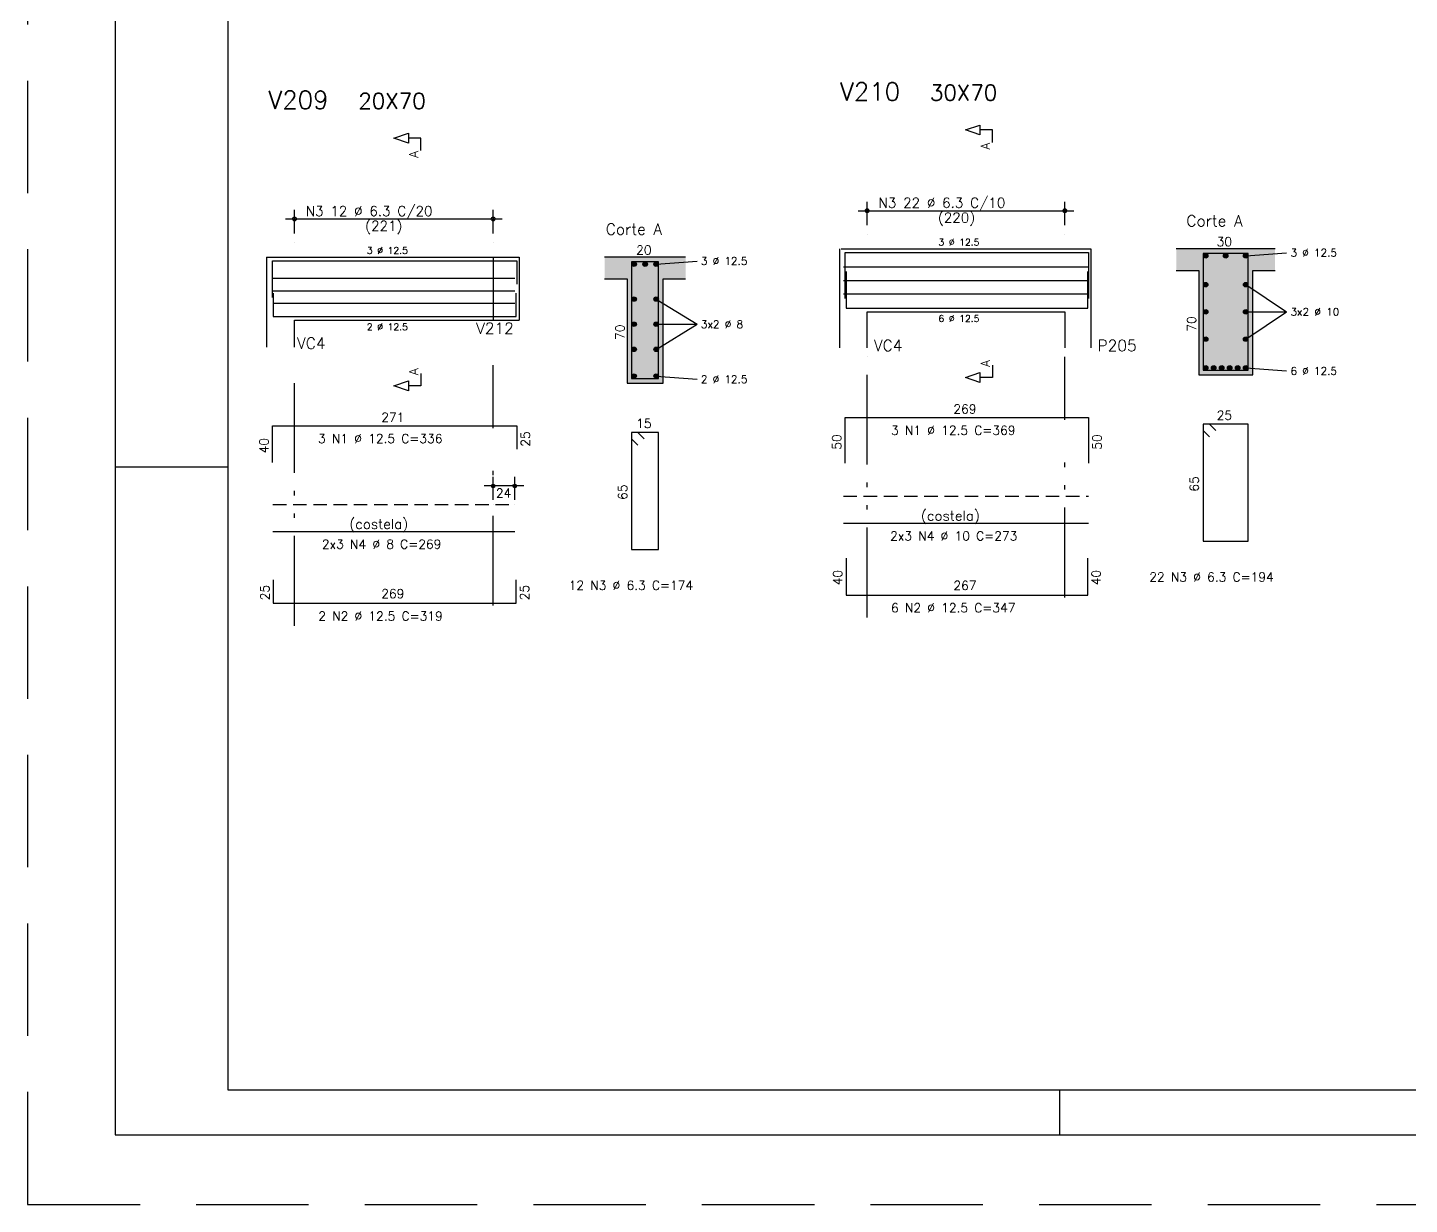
# Model space of a CAD drawing. Extents: x -1.9 to 86, y -1.2 to 61.3.
# Drawn here: x -1.95 to 28.78, y -1.19 to 24.99 of the extents above; entities that cross this region are included whole.
import ezdxf

# ---------------------------------------------------------------- set-up
doc = ezdxf.new("R2010")
doc.units = 0
doc.header["$MEASUREMENT"] = 0
for name, pattern in [('ESTILO_TQS_0001', [0.45, 0.3, -0.15]), ('ESTILO_TQS_0004', [3.3, 2, -0.4, 0.05, -0.4, 0.05, -0.4]), ('HIDDEN', [0.375, 0.25, -0.125])]:
    doc.linetypes.add(name, pattern=pattern)
doc.layers.get('0').update_dxf_attribs({"linetype": 'CONTINUOUS'})
doc.layers.get('Defpoints').update_dxf_attribs({"linetype": 'CONTINUOUS'})
for name, color, linetype in [('ARQ_FOLHA', 7, 'CONTINUOUS'), ('PENA_01', 1, 'CONTINUOUS'), ('PENA_02', 2, 'CONTINUOUS'), ('PENA_03', 3, 'CONTINUOUS'), ('PENA_04', 4, 'CONTINUOUS'), ('PENA_05', 5, 'CONTINUOUS'), ('PENA_06', 6, 'CONTINUOUS'), ('PENA_10', 253, 'CONTINUOUS')]:
    doc.layers.add(name, color=color, linetype=linetype)
doc.styles.get("Standard").update_dxf_attribs({"font": 'ROMANS.SHX'})

# ---------------------------------------------------------------- blocks, each defined once
blk = doc.blocks.new('FOLHA A1 - 841 X 594')
at = {"layer": 'ARQ_FOLHA', "color": 1}
for p, q in [((-816, 148.5), (-841, 148.5)), ((-631, 10), (-631, 0))]:
    blk.add_line(p, q, dxfattribs=at)
for points in [[(-841, 0), (0, 0), (0, 594), (-841, 594)], [(-816, 10), (-10, 10), (-10, 584), (-816, 584)]]:
    blk.add_lwpolyline(points, close=True, dxfattribs=at)
at = {"layer": 'Defpoints', "color": 8, "linetype": 'HIDDEN', "ltscale": 100}
blk.add_lwpolyline([(-860.5, 609.5), (-860.5, -15.5), (19.5, -15.5), (19.5, 609.5)], close=True, dxfattribs=at)
blk = doc.blocks.new('*U23')
blk.add_blockref('FOLHA A1 - 841 X 594', (0, 0))

msp = doc.modelspace()

# ---------------------------------------------------------------- linework, layer by layer
at = {"layer": 'PENA_01', "linetype": 'Continuous'}
for p, q in [((3.985, 20.409), (3.985, 20.929)), ((8.405, 20.409), (8.405, 20.929)), ((16.525, 20.913), (21.319, 20.913)), ((16.725, 20.593), (16.725, 21.113)), ((21.119, 20.593), (21.119, 21.113)), ((3.785, 20.729), (8.605, 20.729)), ((25.144, 19.908), (26.054, 19.978)), ((8.405, 19.879), (8.405, 18.479)), ((8.405, 19.879), (8.985, 19.879)), ((12.03, 19.724), (12.94, 19.794)), ((25.144, 19.268), (26.054, 18.663)), ((12.03, 18.947), (12.94, 18.387)), ((8.405, 18.479), (8.985, 18.479)), ((25.144, 18.057), (26.054, 18.663)), ((25.144, 18.663), (26.054, 18.663)), ((12.03, 17.828), (12.94, 18.387)), ((12.03, 18.387), (12.94, 18.387)), ((12.03, 17.234), (12.94, 17.164)), ((25.144, 17.418), (26.054, 17.348)), ((9.085, 14.789), (8.205, 14.789))]:
    msp.add_line(p, q, dxfattribs=at)
at = {"layer": 'PENA_01', "linetype": 'ESTILO_TQS_0004'}
for p, q in [((16.725, 11.863), (16.725, 17.663)), ((21.119, 16.26), (21.119, 17.663)), ((3.985, 11.679), (3.985, 17.479)), ((8.405, 16.076), (8.405, 17.479)), ((21.119, 12.31), (21.119, 15.376)), ((8.405, 12.126), (8.405, 15.192))]:
    msp.add_line(p, q, dxfattribs=at)
at = {"layer": 'PENA_02', "linetype": 'Continuous'}
for centre, radius in [((16.725, 20.913), 0.0416), ((16.725, 20.913), 0.0208), ((21.119, 20.913), 0.0416), ((21.119, 20.913), 0.0208), ((3.985, 20.729), 0.0416), ((3.985, 20.729), 0.0208), ((8.405, 20.729), 0.0416), ((8.405, 20.729), 0.0208), ((8.405, 14.789), 0.04), ((8.405, 14.789), 0.02), ((8.885, 14.789), 0.04), ((8.885, 14.789), 0.02)]:
    msp.add_circle(centre, radius, dxfattribs=at)
at = {"layer": 'PENA_03', "linetype": 'Continuous'}
for p, q in [((16.725, 20.393), (16.725, 20.393)), ((21.119, 20.393), (21.119, 20.393)), ((3.985, 20.209), (3.985, 20.209)), ((8.405, 20.209), (8.405, 20.209)), ((16.105, 20.063), (16.105, 17.863)), ((16.145, 20.063), (21.119, 20.063)), ((21.119, 20.063), (21.699, 20.063)), ((21.699, 20.063), (21.699, 18.663)), ((25.799, 20.063), (23.599, 20.063)), ((3.365, 19.879), (8.405, 19.879)), ((3.365, 19.879), (3.365, 17.879)), ((3.405, 19.879), (3.405, 19.879)), ((8.405, 19.879), (8.405, 18.479)), ((8.405, 19.879), (8.405, 18.479)), ((8.405, 19.879), (8.985, 19.879)), ((8.985, 19.879), (8.985, 18.479)), ((8.985, 19.879), (8.985, 18.479)), ((12.685, 19.879), (10.885, 19.879)), ((10.885, 19.399), (11.385, 19.399)), ((11.385, 19.399), (11.385, 17.079)), ((12.185, 17.079), (12.185, 19.399)), ((12.185, 19.399), (12.685, 19.399)), ((23.599, 19.583), (24.099, 19.583)), ((24.099, 19.583), (24.099, 17.263)), ((25.299, 17.263), (25.299, 19.583)), ((25.299, 19.583), (25.799, 19.583)), ((3.985, 18.479), (8.405, 18.479)), ((3.985, 17.879), (3.985, 18.479)), ((8.405, 18.479), (8.985, 18.479)), ((16.725, 18.663), (21.119, 18.663)), ((16.725, 17.863), (16.725, 18.663)), ((21.119, 18.663), (21.119, 17.863)), ((21.699, 18.663), (21.699, 17.863)), ((24.099, 17.263), (25.299, 17.263)), ((11.385, 17.079), (12.185, 17.079)), ((8.405, 14.479), (8.405, 14.989)), ((8.885, 14.479), (8.885, 14.989)), ((8.405, 14.379), (8.405, 14.379)), ((8.885, 14.379), (8.885, 14.379))]:
    msp.add_line(p, q, dxfattribs=at)
for points in [[(19.509, 22.433), (19.509, 22.71), (19.232, 22.71), (19.232, 22.599), (18.909, 22.71), (19.232, 22.82), (19.232, 22.71)], [(6.795, 22.249), (6.795, 22.526), (6.518, 22.526), (6.518, 22.415), (6.195, 22.526), (6.518, 22.637), (6.518, 22.526)], [(6.795, 17.294), (6.795, 17.017), (6.518, 17.017), (6.518, 16.907), (6.195, 17.017), (6.518, 17.128), (6.518, 17.017)], [(19.509, 17.478), (19.509, 17.201), (19.232, 17.201), (19.232, 17.09), (18.909, 17.201), (19.232, 17.311), (19.232, 17.201)]]:
    msp.add_lwpolyline(points, dxfattribs=at)
for centre in [(11.54, 19.724), (11.785, 19.724), (12.03, 19.724), (24.254, 19.908), (24.699, 19.908), (25.144, 19.908), (24.254, 19.268), (25.144, 19.268), (11.54, 18.947), (12.03, 18.947), (24.254, 18.663), (25.144, 18.663), (11.54, 18.387), (12.03, 18.387), (11.54, 17.828), (12.03, 17.828), (24.254, 18.057), (25.144, 18.057), (11.54, 17.234), (12.03, 17.234), (24.254, 17.418), (24.432, 17.418), (24.61, 17.418), (24.788, 17.418), (24.966, 17.418), (25.144, 17.418)]:
    msp.add_circle(centre, 0.05, dxfattribs=at)
for points in [[(11.59, 19.724), (11.515, 19.768), (11.493, 19.741)], [(11.59, 19.724), (11.493, 19.741), (11.493, 19.707)], [(11.59, 19.724), (11.493, 19.707), (11.515, 19.681)], [(11.59, 19.724), (11.548, 19.774), (11.515, 19.768)], [(11.59, 19.724), (11.515, 19.681), (11.548, 19.675)], [(11.59, 19.724), (11.578, 19.756), (11.548, 19.774)], [(11.59, 19.724), (11.548, 19.675), (11.578, 19.692)], [(11.59, 19.724), (11.578, 19.692), (11.59, 19.724)], [(11.835, 19.724), (11.76, 19.768), (11.738, 19.741)], [(11.835, 19.724), (11.738, 19.741), (11.738, 19.707)], [(11.835, 19.724), (11.738, 19.707), (11.76, 19.681)], [(11.835, 19.724), (11.793, 19.774), (11.76, 19.768)], [(11.835, 19.724), (11.76, 19.681), (11.793, 19.675)], [(11.835, 19.724), (11.823, 19.756), (11.793, 19.774)], [(11.835, 19.724), (11.793, 19.675), (11.823, 19.692)], [(11.835, 19.724), (11.823, 19.692), (11.835, 19.724)], [(12.08, 19.724), (12.005, 19.768), (11.983, 19.741)], [(12.08, 19.724), (11.983, 19.741), (11.983, 19.707)], [(12.08, 19.724), (11.983, 19.707), (12.005, 19.681)], [(12.08, 19.724), (12.038, 19.774), (12.005, 19.768)], [(12.08, 19.724), (12.005, 19.681), (12.038, 19.675)], [(12.08, 19.724), (12.068, 19.756), (12.038, 19.774)], [(12.08, 19.724), (12.038, 19.675), (12.068, 19.692)], [(12.08, 19.724), (12.068, 19.692), (12.08, 19.724)], [(24.304, 19.908), (24.229, 19.951), (24.207, 19.925)], [(24.304, 19.908), (24.207, 19.925), (24.207, 19.891)], [(24.304, 19.908), (24.207, 19.891), (24.229, 19.864)], [(24.304, 19.908), (24.263, 19.957), (24.229, 19.951)], [(24.304, 19.908), (24.229, 19.864), (24.263, 19.858)], [(24.304, 19.908), (24.292, 19.94), (24.263, 19.957)], [(24.304, 19.908), (24.263, 19.858), (24.292, 19.876)], [(24.304, 19.908), (24.292, 19.876), (24.304, 19.908)], [(24.749, 19.908), (24.674, 19.951), (24.652, 19.925)], [(24.749, 19.908), (24.652, 19.925), (24.652, 19.891)], [(24.749, 19.908), (24.652, 19.891), (24.674, 19.864)], [(24.749, 19.908), (24.708, 19.957), (24.674, 19.951)], [(24.749, 19.908), (24.674, 19.864), (24.708, 19.858)], [(24.749, 19.908), (24.737, 19.94), (24.708, 19.957)], [(24.749, 19.908), (24.708, 19.858), (24.737, 19.876)], [(24.749, 19.908), (24.737, 19.876), (24.749, 19.908)], [(25.194, 19.908), (25.119, 19.951), (25.097, 19.925)], [(25.194, 19.908), (25.097, 19.925), (25.097, 19.891)], [(25.194, 19.908), (25.097, 19.891), (25.119, 19.864)], [(25.194, 19.908), (25.153, 19.957), (25.119, 19.951)], [(25.194, 19.908), (25.119, 19.864), (25.153, 19.858)], [(25.194, 19.908), (25.182, 19.94), (25.153, 19.957)], [(25.194, 19.908), (25.153, 19.858), (25.182, 19.876)], [(25.194, 19.908), (25.182, 19.876), (25.194, 19.908)], [(24.304, 19.268), (24.229, 19.311), (24.207, 19.285)], [(24.304, 19.268), (24.207, 19.285), (24.207, 19.251)], [(24.304, 19.268), (24.207, 19.251), (24.229, 19.225)], [(24.304, 19.268), (24.263, 19.317), (24.229, 19.311)], [(24.304, 19.268), (24.229, 19.225), (24.263, 19.219)], [(24.304, 19.268), (24.292, 19.3), (24.263, 19.317)], [(24.304, 19.268), (24.263, 19.219), (24.292, 19.236)], [(24.304, 19.268), (24.292, 19.236), (24.304, 19.268)], [(25.194, 19.268), (25.119, 19.311), (25.097, 19.285)], [(25.194, 19.268), (25.097, 19.285), (25.097, 19.251)], [(25.194, 19.268), (25.097, 19.251), (25.119, 19.225)], [(25.194, 19.268), (25.153, 19.317), (25.119, 19.311)], [(25.194, 19.268), (25.119, 19.225), (25.153, 19.219)], [(25.194, 19.268), (25.182, 19.3), (25.153, 19.317)], [(25.194, 19.268), (25.153, 19.219), (25.182, 19.236)], [(25.194, 19.268), (25.182, 19.236), (25.194, 19.268)], [(11.59, 18.947), (11.515, 18.99), (11.493, 18.964)], [(11.59, 18.947), (11.493, 18.964), (11.493, 18.93)], [(11.59, 18.947), (11.493, 18.93), (11.515, 18.903)], [(11.59, 18.947), (11.548, 18.996), (11.515, 18.99)], [(11.59, 18.947), (11.515, 18.903), (11.548, 18.897)], [(11.59, 18.947), (11.578, 18.979), (11.548, 18.996)], [(11.59, 18.947), (11.548, 18.897), (11.578, 18.915)], [(11.59, 18.947), (11.578, 18.915), (11.59, 18.947)], [(12.08, 18.947), (12.005, 18.99), (11.983, 18.964)], [(12.08, 18.947), (11.983, 18.964), (11.983, 18.93)], [(12.08, 18.947), (11.983, 18.93), (12.005, 18.903)], [(12.08, 18.947), (12.038, 18.996), (12.005, 18.99)], [(12.08, 18.947), (12.005, 18.903), (12.038, 18.897)], [(12.08, 18.947), (12.068, 18.979), (12.038, 18.996)], [(12.08, 18.947), (12.038, 18.897), (12.068, 18.915)], [(12.08, 18.947), (12.068, 18.915), (12.08, 18.947)], [(24.304, 18.663), (24.229, 18.706), (24.207, 18.68)], [(24.304, 18.663), (24.207, 18.68), (24.207, 18.646)], [(24.304, 18.663), (24.207, 18.646), (24.229, 18.619)], [(24.304, 18.663), (24.263, 18.712), (24.229, 18.706)], [(24.304, 18.663), (24.229, 18.619), (24.263, 18.613)], [(24.304, 18.663), (24.292, 18.695), (24.263, 18.712)], [(24.304, 18.663), (24.263, 18.613), (24.292, 18.631)], [(24.304, 18.663), (24.292, 18.631), (24.304, 18.663)], [(25.194, 18.663), (25.119, 18.706), (25.097, 18.68)], [(25.194, 18.663), (25.097, 18.68), (25.097, 18.646)], [(25.194, 18.663), (25.097, 18.646), (25.119, 18.619)], [(25.194, 18.663), (25.153, 18.712), (25.119, 18.706)], [(25.194, 18.663), (25.119, 18.619), (25.153, 18.613)], [(25.194, 18.663), (25.182, 18.695), (25.153, 18.712)], [(25.194, 18.663), (25.153, 18.613), (25.182, 18.631)], [(25.194, 18.663), (25.182, 18.631), (25.194, 18.663)], [(11.59, 18.387), (11.515, 18.431), (11.493, 18.404)], [(11.59, 18.387), (11.493, 18.404), (11.493, 18.37)], [(11.59, 18.387), (11.493, 18.37), (11.515, 18.344)], [(11.59, 18.387), (11.548, 18.437), (11.515, 18.431)], [(11.59, 18.387), (11.515, 18.344), (11.548, 18.338)], [(11.59, 18.387), (11.578, 18.419), (11.548, 18.437)], [(11.59, 18.387), (11.548, 18.338), (11.578, 18.355)], [(11.59, 18.387), (11.578, 18.355), (11.59, 18.387)], [(12.08, 18.387), (12.005, 18.431), (11.983, 18.404)], [(12.08, 18.387), (11.983, 18.404), (11.983, 18.37)], [(12.08, 18.387), (11.983, 18.37), (12.005, 18.344)], [(12.08, 18.387), (12.038, 18.437), (12.005, 18.431)], [(12.08, 18.387), (12.005, 18.344), (12.038, 18.338)], [(12.08, 18.387), (12.068, 18.419), (12.038, 18.437)], [(12.08, 18.387), (12.038, 18.338), (12.068, 18.355)], [(12.08, 18.387), (12.068, 18.355), (12.08, 18.387)], [(11.59, 17.828), (11.515, 17.871), (11.493, 17.845)], [(11.59, 17.828), (11.493, 17.845), (11.493, 17.811)], [(11.59, 17.828), (11.493, 17.811), (11.515, 17.785)], [(11.59, 17.828), (11.548, 17.877), (11.515, 17.871)], [(11.59, 17.828), (11.515, 17.785), (11.548, 17.779)], [(11.59, 17.828), (11.578, 17.86), (11.548, 17.877)], [(11.59, 17.828), (11.548, 17.779), (11.578, 17.796)], [(11.59, 17.828), (11.578, 17.796), (11.59, 17.828)], [(12.08, 17.828), (12.005, 17.871), (11.983, 17.845)], [(12.08, 17.828), (11.983, 17.845), (11.983, 17.811)], [(12.08, 17.828), (11.983, 17.811), (12.005, 17.785)], [(12.08, 17.828), (12.038, 17.877), (12.005, 17.871)], [(12.08, 17.828), (12.005, 17.785), (12.038, 17.779)], [(12.08, 17.828), (12.068, 17.86), (12.038, 17.877)], [(12.08, 17.828), (12.038, 17.779), (12.068, 17.796)], [(12.08, 17.828), (12.068, 17.796), (12.08, 17.828)], [(24.304, 18.057), (24.229, 18.101), (24.207, 18.074)], [(24.304, 18.057), (24.207, 18.074), (24.207, 18.04)], [(24.304, 18.057), (24.207, 18.04), (24.229, 18.014)], [(24.304, 18.057), (24.263, 18.106), (24.229, 18.101)], [(24.304, 18.057), (24.229, 18.014), (24.263, 18.008)], [(24.304, 18.057), (24.292, 18.089), (24.263, 18.106)], [(24.304, 18.057), (24.263, 18.008), (24.292, 18.025)], [(24.304, 18.057), (24.292, 18.025), (24.304, 18.057)], [(25.194, 18.057), (25.119, 18.101), (25.097, 18.074)], [(25.194, 18.057), (25.097, 18.074), (25.097, 18.04)], [(25.194, 18.057), (25.097, 18.04), (25.119, 18.014)], [(25.194, 18.057), (25.153, 18.106), (25.119, 18.101)], [(25.194, 18.057), (25.119, 18.014), (25.153, 18.008)], [(25.194, 18.057), (25.182, 18.089), (25.153, 18.106)], [(25.194, 18.057), (25.153, 18.008), (25.182, 18.025)], [(25.194, 18.057), (25.182, 18.025), (25.194, 18.057)], [(11.59, 17.234), (11.515, 17.278), (11.493, 17.251)], [(11.59, 17.234), (11.493, 17.251), (11.493, 17.217)], [(11.59, 17.234), (11.493, 17.217), (11.515, 17.191)], [(11.59, 17.234), (11.548, 17.284), (11.515, 17.278)], [(11.59, 17.234), (11.515, 17.191), (11.548, 17.185)], [(11.59, 17.234), (11.578, 17.266), (11.548, 17.284)], [(11.59, 17.234), (11.548, 17.185), (11.578, 17.202)], [(11.59, 17.234), (11.578, 17.202), (11.59, 17.234)], [(12.08, 17.234), (12.005, 17.278), (11.983, 17.251)], [(12.08, 17.234), (11.983, 17.251), (11.983, 17.217)], [(12.08, 17.234), (11.983, 17.217), (12.005, 17.191)], [(12.08, 17.234), (12.038, 17.284), (12.005, 17.278)], [(12.08, 17.234), (12.005, 17.191), (12.038, 17.185)], [(12.08, 17.234), (12.068, 17.266), (12.038, 17.284)], [(12.08, 17.234), (12.038, 17.185), (12.068, 17.202)], [(12.08, 17.234), (12.068, 17.202), (12.08, 17.234)], [(24.304, 17.418), (24.229, 17.461), (24.207, 17.435)], [(24.304, 17.418), (24.207, 17.435), (24.207, 17.401)], [(24.304, 17.418), (24.207, 17.401), (24.229, 17.374)], [(24.304, 17.418), (24.263, 17.467), (24.229, 17.461)], [(24.304, 17.418), (24.229, 17.374), (24.263, 17.368)], [(24.304, 17.418), (24.292, 17.45), (24.263, 17.467)], [(24.304, 17.418), (24.263, 17.368), (24.292, 17.386)], [(24.304, 17.418), (24.292, 17.386), (24.304, 17.418)], [(24.482, 17.418), (24.407, 17.461), (24.385, 17.435)], [(24.482, 17.418), (24.385, 17.435), (24.385, 17.401)], [(24.482, 17.418), (24.385, 17.401), (24.407, 17.374)], [(24.482, 17.418), (24.441, 17.467), (24.407, 17.461)], [(24.482, 17.418), (24.407, 17.374), (24.441, 17.368)], [(24.482, 17.418), (24.47, 17.45), (24.441, 17.467)], [(24.482, 17.418), (24.441, 17.368), (24.47, 17.386)], [(24.482, 17.418), (24.47, 17.386), (24.482, 17.418)], [(24.66, 17.418), (24.585, 17.461), (24.563, 17.435)], [(24.66, 17.418), (24.563, 17.435), (24.563, 17.401)], [(24.66, 17.418), (24.563, 17.401), (24.585, 17.374)], [(24.66, 17.418), (24.619, 17.467), (24.585, 17.461)], [(24.66, 17.418), (24.585, 17.374), (24.619, 17.368)], [(24.66, 17.418), (24.648, 17.45), (24.619, 17.467)], [(24.66, 17.418), (24.619, 17.368), (24.648, 17.386)], [(24.66, 17.418), (24.648, 17.386), (24.66, 17.418)], [(24.838, 17.418), (24.763, 17.461), (24.741, 17.435)], [(24.838, 17.418), (24.741, 17.435), (24.741, 17.401)], [(24.838, 17.418), (24.741, 17.401), (24.763, 17.374)], [(24.838, 17.418), (24.797, 17.467), (24.763, 17.461)], [(24.838, 17.418), (24.763, 17.374), (24.797, 17.368)], [(24.838, 17.418), (24.826, 17.45), (24.797, 17.467)], [(24.838, 17.418), (24.797, 17.368), (24.826, 17.386)], [(24.838, 17.418), (24.826, 17.386), (24.838, 17.418)], [(25.016, 17.418), (24.941, 17.461), (24.919, 17.435)], [(25.016, 17.418), (24.919, 17.435), (24.919, 17.401)], [(25.016, 17.418), (24.919, 17.401), (24.941, 17.374)], [(25.016, 17.418), (24.975, 17.467), (24.941, 17.461)], [(25.016, 17.418), (24.941, 17.374), (24.975, 17.368)], [(25.016, 17.418), (25.004, 17.45), (24.975, 17.467)], [(25.016, 17.418), (24.975, 17.368), (25.004, 17.386)], [(25.016, 17.418), (25.004, 17.386), (25.016, 17.418)], [(25.194, 17.418), (25.119, 17.461), (25.097, 17.435)], [(25.194, 17.418), (25.097, 17.435), (25.097, 17.401)], [(25.194, 17.418), (25.097, 17.401), (25.119, 17.374)], [(25.194, 17.418), (25.153, 17.467), (25.119, 17.461)], [(25.194, 17.418), (25.119, 17.374), (25.153, 17.368)], [(25.194, 17.418), (25.182, 17.45), (25.153, 17.467)], [(25.194, 17.418), (25.153, 17.368), (25.182, 17.386)], [(25.194, 17.418), (25.182, 17.386), (25.194, 17.418)]]:
    msp.add_solid(points, dxfattribs=at)
at = {"layer": 'PENA_04', "linetype": 'Continuous'}
for p, q in [((16.235, 18.963), (16.235, 19.983)), ((16.235, 19.983), (21.649, 19.983)), ((21.649, 19.983), (21.649, 18.963)), ((3.495, 18.979), (3.495, 19.799)), ((3.495, 19.799), (8.935, 19.799)), ((8.935, 19.799), (8.935, 19.279)), ((3.505, 19.413), (8.885, 19.413)), ((16.195, 19.665), (21.649, 19.665)), ((16.195, 19.363), (21.649, 19.363)), ((16.255, 19.563), (16.255, 18.743)), ((21.629, 18.743), (21.629, 19.563)), ((3.505, 19.133), (8.885, 19.133)), ((3.515, 19.079), (3.515, 18.559)), ((8.915, 18.559), (8.915, 19.079)), ((16.195, 19.06), (21.649, 19.06)), ((3.505, 18.854), (8.885, 18.854)), ((3.515, 18.559), (8.915, 18.559)), ((16.255, 18.743), (21.629, 18.743))]:
    msp.add_line(p, q, dxfattribs=at)
for points in [[(11.485, 19.779), (11.485, 17.179), (12.085, 17.179), (12.085, 19.779), (11.485, 19.779)], [(24.199, 19.963), (24.199, 17.363), (25.199, 17.363), (25.199, 19.963), (24.199, 19.963)]]:
    msp.add_lwpolyline(points, dxfattribs=at)
at = {"layer": 'PENA_05', "linetype": 'Continuous'}
for p, q in [((16.235, 15.293), (16.235, 16.313)), ((16.235, 16.313), (21.649, 16.313)), ((21.649, 16.313), (21.649, 15.293)), ((3.495, 15.309), (3.495, 16.129)), ((3.495, 16.129), (8.935, 16.129)), ((8.935, 16.129), (8.935, 15.609)), ((24.339, 16.163), (24.199, 16.163)), ((24.199, 16.163), (24.199, 13.563)), ((25.199, 16.163), (24.199, 16.163)), ((24.199, 16.163), (24.199, 16.023)), ((24.199, 16.023), (24.339, 15.883)), ((24.479, 16.023), (24.339, 16.163)), ((25.199, 13.563), (25.199, 16.163)), ((11.625, 15.979), (11.485, 15.979)), ((11.485, 15.979), (11.485, 13.379)), ((12.085, 15.979), (11.485, 15.979)), ((11.485, 15.979), (11.485, 15.839)), ((11.485, 15.839), (11.625, 15.699)), ((11.765, 15.839), (11.625, 15.979)), ((12.085, 13.379), (12.085, 15.979)), ((16.195, 13.963), (21.649, 13.963)), ((3.505, 13.779), (8.885, 13.779)), ((24.199, 13.563), (25.199, 13.563)), ((11.485, 13.379), (12.085, 13.379)), ((16.255, 13.183), (16.255, 12.363)), ((21.629, 12.363), (21.629, 13.183)), ((3.515, 12.699), (3.515, 12.179)), ((8.915, 12.179), (8.915, 12.699)), ((16.255, 12.363), (21.629, 12.363)), ((3.515, 12.179), (8.915, 12.179))]:
    msp.add_line(p, q, dxfattribs=at)
at = {"layer": 'PENA_06', "linetype": 'ESTILO_TQS_0001'}
for p, q in [((16.195, 14.563), (21.649, 14.563)), ((3.505, 14.379), (8.885, 14.379))]:
    msp.add_line(p, q, dxfattribs=at)
at = {"layer": 'PENA_10', "linetype": 'Continuous'}
for points in [[(23.599, 20.063), (23.599, 19.583), (24.099, 19.583)], [(23.599, 20.063), (24.099, 19.583), (25.799, 20.063)], [(24.099, 19.583), (25.299, 19.583), (25.799, 20.063)], [(25.299, 19.583), (25.799, 19.583), (25.799, 20.063)], [(10.885, 19.879), (10.885, 19.399), (11.385, 19.399)], [(10.885, 19.879), (11.385, 19.399), (12.685, 19.879)], [(11.385, 19.399), (12.185, 19.399), (12.685, 19.879)], [(12.185, 19.399), (12.685, 19.399), (12.685, 19.879)], [(11.385, 17.079), (12.185, 17.079), (11.385, 19.399)], [(12.185, 17.079), (12.185, 19.399), (11.385, 19.399)], [(24.099, 17.263), (25.299, 17.263), (24.099, 19.583)], [(25.299, 17.263), (25.299, 19.583), (24.099, 19.583)]]:
    msp.add_solid(points, dxfattribs=at)

# ---------------------------------------------------------------- block references
at = {"xscale": 0.09999999999999938, "yscale": 0.09999999999999938, "zscale": 0.09999999999999938}
msp.add_blockref('*U23', (84.1, 0.356), dxfattribs=at)

# ---------------------------------------------------------------- texts
at = {"layer": 'PENA_01', "linetype": 'Continuous'}
for s, p in [('30X70', (18.119, 23.363)), ('20X70', (5.405, 23.179))]:
    msp.add_text(s, height=0.35, dxfattribs=at).set_placement(p)
at = {"layer": 'PENA_02', "linetype": 'Continuous'}
for s, p in [('V212', (8.027, 18.172)), ('VC4', (4.044, 17.839)), ('VC4', (16.875, 17.788)), ('P205', (21.849, 17.788))]:
    msp.add_text(s, height=0.25, dxfattribs=at).set_placement(p)
at = {"layer": 'PENA_02', "linetype": 'ESTILO_TQS_0004'}
for p in [(17.919, 14.018), (5.205, 13.834)]:
    msp.add_text('(costela)', height=0.22, dxfattribs=at).set_placement(p)
at = {"layer": 'PENA_03', "linetype": 'Continuous'}
for s, p in [('A', (6.735, 22.089)), ('A', (19.449, 22.273)), ('70', (24.039, 18.223)), ('70', (11.325, 18.039)), ('A', (19.449, 17.438)), ('A', (6.735, 17.254)), ('40', (3.407, 15.513)), ('25', (9.222, 15.663)), ('50', (16.148, 15.596)), ('50', (21.937, 15.596)), ('65', (11.385, 14.479)), ('65', (24.099, 14.663)), ('40', (16.168, 12.579)), ('40', (21.917, 12.579)), ('25', (3.427, 12.246)), ('25', (9.202, 12.246))]:
    msp.add_text(s, height=0.2, rotation=90, dxfattribs=at).set_placement(p)
for s, height, p in [('N3 22 %%c 6.3 C/10', 0.22, (16.977, 20.979)), ('N3 12 %%c 6.3 C/20', 0.22, (4.237, 20.795)), ('(220)', 0.22, (18.297, 20.649)), ('(221)', 0.22, (5.557, 20.465)), ('Corte A', 0.25, (10.91, 20.379)), ('Corte A', 0.25, (23.824, 20.563)), ('3 %%c 12.5', 0.15, (18.309, 20.138)), ('30', 0.2, (24.499, 20.123)), ('3 %%c 12.5', 0.15, (5.595, 19.954)), ('20', 0.2, (11.585, 19.939)), ('3 %%c 12.5', 0.17, (26.139, 19.893)), ('3 %%c 12.5', 0.17, (13.025, 19.709)), ('3x2 %%c 8', 0.17, (13.025, 18.302)), ('6 %%c 12.5', 0.15, (18.309, 18.438)), ('3x2 %%c 10', 0.17, (26.139, 18.578)), ('2 %%c 12.5', 0.15, (5.595, 18.254)), ('2 %%c 12.5', 0.17, (13.025, 17.079)), ('6 %%c 12.5', 0.17, (26.139, 17.263)), ('269', 0.2, (18.642, 16.4)), ('271', 0.2, (5.915, 16.217)), ('25', 0.2, (24.499, 16.263)), ('15', 0.2, (11.585, 16.079)), ('3 N1 %%c 12.5 C=369', 0.2, (17.255, 15.928)), ('3 N1 %%c 12.5 C=336', 0.2, (4.51, 15.744)), ('24', 0.2, (8.465, 14.529)), ('2x3 N4 %%c 8 C=269', 0.2, (4.595, 13.394)), ('2x3 N4 %%c 10 C=273', 0.2, (17.235, 13.578)), ('12 N3 %%c 6.3 C=174', 0.2, (10.085, 12.479)), ('267', 0.2, (18.642, 12.475)), ('22 N3 %%c 6.3 C=194', 0.2, (22.999, 12.663)), ('269', 0.2, (5.915, 12.292)), ('2 N2 %%c 12.5 C=319', 0.2, (4.515, 11.794)), ('6 N2 %%c 12.5 C=347', 0.2, (17.255, 11.978))]:
    msp.add_text(s, height=height, dxfattribs=at).set_placement(p)
at = {"layer": 'PENA_06', "linetype": 'Continuous'}
for s, p in [('V210', (16.119, 23.363)), ('V209', (3.405, 23.179))]:
    msp.add_text(s, height=0.4, dxfattribs=at).set_placement(p)

doc.saveas('drawing.dxf')
